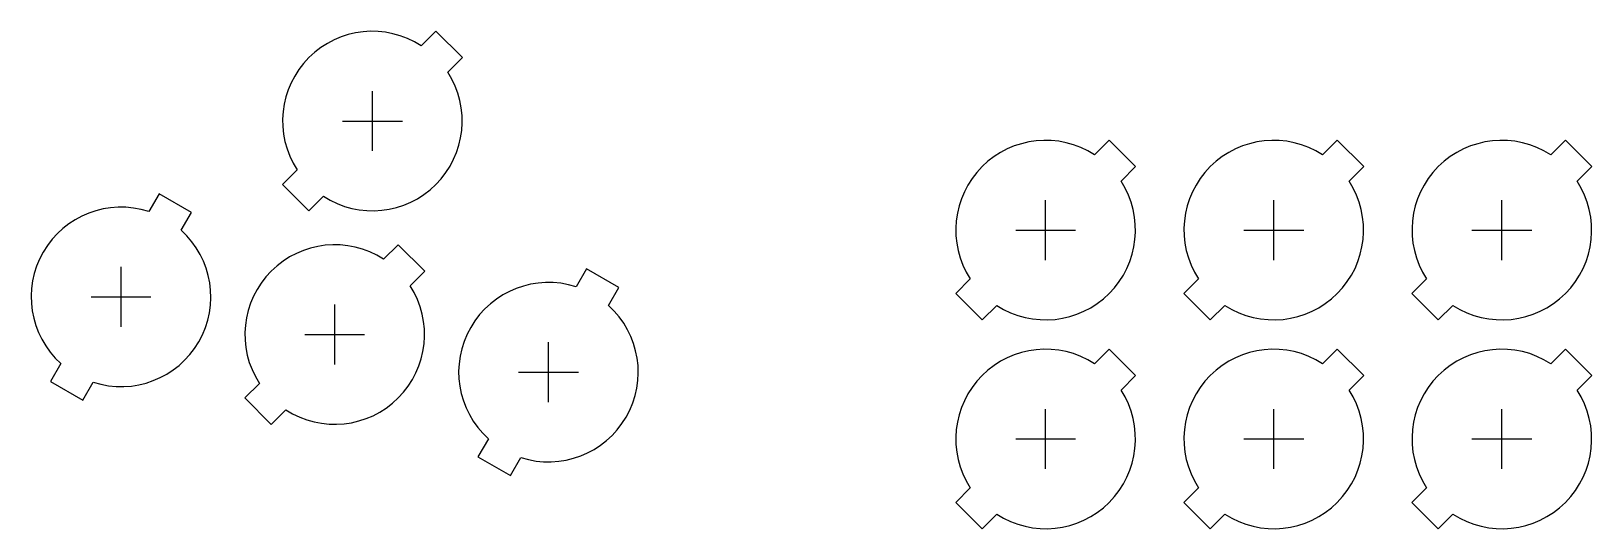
# Model space of a CAD drawing. Header units: millimetres. Extents: x -41 to 168, y -26 to 41.
import ezdxf

# ---------------------------------------------------------------- set-up
doc = ezdxf.new("R2010")
doc.units = ezdxf.units.MM
doc.layers.add('BUTTONS', color=1, linetype='Continuous')
doc.layers.add('REFERENCE', color=8, linetype='Continuous')

msp = doc.modelspace()

# ---------------------------------------------------------------- linework, layer by layer
at = {"layer": 'BUTTONS'}
for points in [[(11.57, 38.63, 0.809427), (-5.03, 22.03), (-6.99, 20.07), (-3.45, 16.54), (-1.5, 18.49, 0.809427), (15.1, 35.09), (17.06, 37.04), (13.52, 40.58)], [(101.53, 24.04, 0.809427), (84.93, 7.44), (82.98, 5.48), (86.51, 1.95), (88.47, 3.9, 0.809427), (105.07, 20.5), (107.02, 22.46), (103.49, 25.99)], [(132.01, 24.04, 0.809427), (115.41, 7.44), (113.46, 5.48), (116.99, 1.95), (118.95, 3.9, 0.809427), (135.55, 20.5), (137.5, 22.46), (133.97, 25.99)], [(162.49, 24.04, 0.809427), (145.89, 7.44), (143.94, 5.48), (147.47, 1.95), (149.43, 3.9, 0.809427), (166.03, 20.5), (167.98, 22.46), (164.45, 25.99)], [(-24.86, 16.45, 0.809427), (-36.59, -3.88), (-37.97, -6.27), (-33.64, -8.77), (-32.26, -6.38, 0.809427), (-20.53, 13.95), (-19.14, 16.34), (-23.47, 18.84)], [(6.53, 10.07, 0.809427), (-10.07, -6.53), (-12.02, -8.49), (-8.49, -12.02), (-6.53, -10.07, 0.809427), (10.07, 6.53), (12.02, 8.49), (8.49, 12.02)], [(32.26, 6.38, 0.809427), (20.53, -13.95), (19.14, -16.34), (23.47, -18.84), (24.86, -16.45, 0.809427), (36.59, 3.88), (37.97, 6.27), (33.64, 8.77)], [(101.53, -3.9, 0.809427), (84.93, -20.5), (82.98, -22.46), (86.51, -25.99), (88.47, -24.04, 0.809427), (105.07, -7.44), (107.02, -5.48), (103.49, -1.95)], [(132.01, -3.9, 0.809427), (115.41, -20.5), (113.46, -22.46), (116.99, -25.99), (118.95, -24.04, 0.809427), (135.55, -7.44), (137.5, -5.48), (133.97, -1.95)], [(162.49, -3.9, 0.809427), (145.89, -20.5), (143.94, -22.46), (147.47, -25.99), (149.43, -24.04, 0.809427), (166.03, -7.44), (167.98, -5.48), (164.45, -1.95)]]:
    msp.add_lwpolyline(points, format="xyb", close=True, dxfattribs=at)
at = {"layer": 'REFERENCE'}
for p, q in [((5.04, 24.56), (5.04, 32.56)), ((1.04, 28.56), (9.04, 28.56)), ((95, 9.97), (95, 17.97)), ((125.48, 9.97), (125.48, 17.97)), ((155.96, 9.97), (155.96, 17.97)), ((91, 13.97), (99, 13.97)), ((121.48, 13.97), (129.48, 13.97)), ((151.96, 13.97), (159.96, 13.97)), ((-28.56, 1.04), (-28.56, 9.04)), ((-32.56, 5.04), (-24.56, 5.04)), ((0, -4), (0, 4)), ((-4, 0), (4, 0)), ((28.56, -9.04), (28.56, -1.04)), ((24.56, -5.04), (32.56, -5.04)), ((95, -17.97), (95, -9.97)), ((125.48, -17.97), (125.48, -9.97)), ((155.96, -17.97), (155.96, -9.97)), ((91, -13.97), (99, -13.97)), ((121.48, -13.97), (129.48, -13.97)), ((151.96, -13.97), (159.96, -13.97))]:
    msp.add_line(p, q, dxfattribs=at)

doc.saveas('drawing.dxf')
